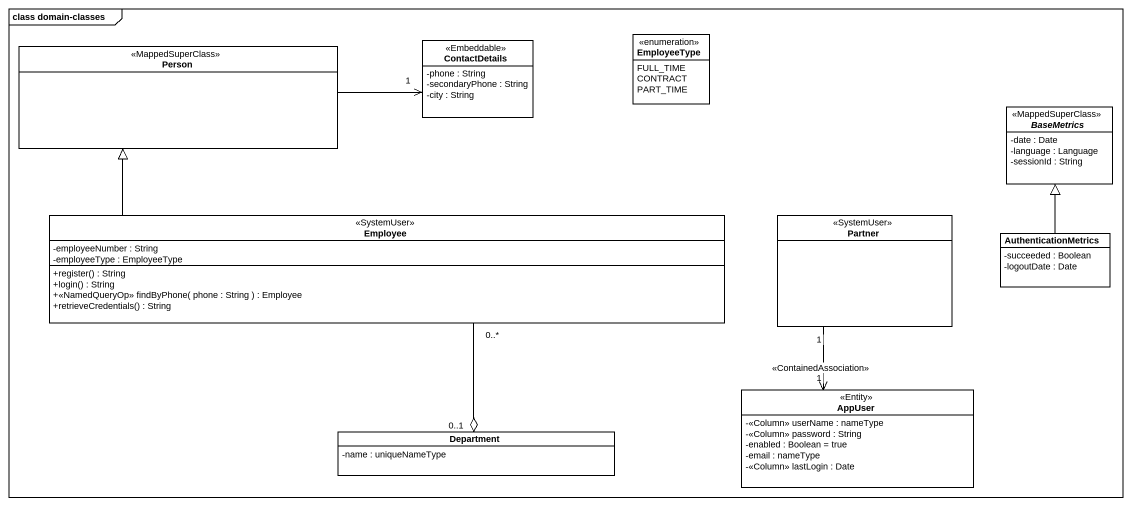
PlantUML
@startuml
mainframe class domain-classes
hide circle
hide empty members
skinparam classAttributeIconSize 0
enum EmployeeType {
  FULL_TIME
  CONTRACT
  PART_TIME
}
class "Person" as Person_ <<MappedSuperClass>>
class ContactDetails <<Embeddable>> {
  -phone : String
  -secondaryPhone : String
  -city : String
}
abstract class BaseMetrics <<MappedSuperClass>> {
  -date : Date
  -language : Language
  -sessionId : String
}
class Employee <<SystemUser>> {
  -employeeNumber : String
  -employeeType : EmployeeType
  +register() : String
  +login() : String
  +<<NamedQueryOp>> findByPhone( phone : String ) : Employee
  +retrieveCredentials() : String
}
class Partner <<SystemUser>>
class AuthenticationMetrics {
  -succeeded : Boolean
  -logoutDate : Date
}
class AppUser <<Entity>> {
  -<<Column>> userName : nameType
  -<<Column>> password : String
  -enabled : Boolean = true
  -email : nameType
  -<<Column>> lastLogin : Date
}
class Department {
  -name : uniqueNameType
}
Person_ -right-> "1" ContactDetails
Employee -up-|> Person_
Partner "1" --> "1" AppUser : <<ContainedAssociation>>
AuthenticationMetrics -up-|> BaseMetrics
Department "0..1" o-up- "0..*" Employee
@enduml
